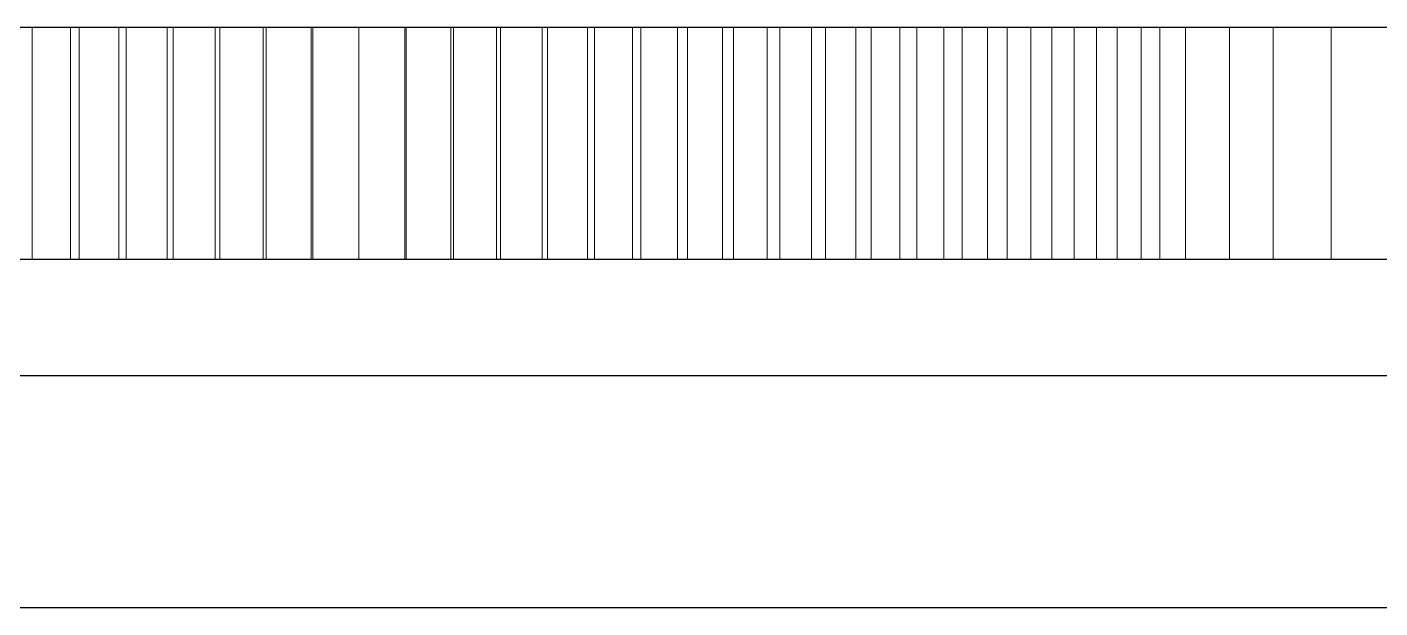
# Model space of a CAD drawing. Header units: millimetres. Extents: x 7 to 631, y -50 to 413.
# Drawn here: x 189.37 to 201.01, y 214 to 219 of the extents above; entities that cross this region are included whole.
import ezdxf

# ---------------------------------------------------------------- set-up
doc = ezdxf.new("R2010")
doc.units = ezdxf.units.MM
doc.linetypes.add('DASHED_STD', pattern=[3, 2, -1])
doc.layers.add('HIDDEN', color=7, linetype='DASHED_STD', lineweight=13)
doc.layers.add('VISIBLE', color=7, linetype='Continuous', lineweight=30)

msp = doc.modelspace()

# ---------------------------------------------------------------- linework, layer by layer
at = {"layer": 'HIDDEN'}
for points in [[(219, 219), (217.270025, 219), (212.16685, 219), (203.94637, 219), (193.020795, 219), (179.93798, 219), (165.353945, 219), (150, 219), (134.646055, 219), (120.06202, 219), (106.979205, 219), (96.05363, 219), (87.83315, 219), (82.729975, 219), (81, 219)], [(87, 219), (88.57954, 219), (93.23896, 219), (100.744615, 219), (110.72014, 219), (122.665325, 219), (135.98118, 219), (150, 219), (164.01882, 219), (177.334675, 219), (189.27986, 219), (199.255385, 219), (206.76104, 219), (211.42046, 219), (213, 219)], [(213, 219), (211.42046, 219), (206.76104, 219), (199.255385, 219), (189.27986, 219), (177.334675, 219), (164.01882, 219), (150, 219), (135.98118, 219), (122.665325, 219), (110.72014, 219), (100.744615, 219), (93.23896, 219), (88.57954, 219), (87, 219)], [(189.41652, 219), (189.383725, 219), (189.351285, 219), (189.319255, 219), (189.2877, 219), (189.25667, 219), (189.226225, 219), (189.196415, 219), (189.16729, 219), (189.13891, 219), (189.11132, 219), (189.08457, 219), (189.05871, 219), (189.03378, 219), (189.00983, 219)], [(189.32955, 219), (189.363225, 219), (189.39655, 219), (189.429455, 219), (189.46188, 219), (189.49377, 219), (189.52506, 219), (189.555695, 219), (189.58562, 219), (189.61477, 219), (189.643105, 219), (189.67056, 219), (189.697085, 219), (189.72264, 219), (189.74717, 219)], [(189.821975, 219), (189.7892, 219), (189.75679, 219), (189.724805, 219), (189.6933, 219), (189.662335, 219), (189.63196, 219), (189.60223, 219), (189.573205, 219), (189.544925, 219), (189.51745, 219), (189.490825, 219), (189.4651, 219), (189.440315, 219), (189.41652, 219)], [(189.41652, 219), (189.41652, 217)], [(189.74717, 219), (189.78083, 219), (189.81412, 219), (189.846985, 219), (189.87936, 219), (189.91119, 219), (189.942405, 219), (189.972955, 219), (190.002785, 219), (190.03183, 219), (190.060045, 219), (190.08737, 219), (190.11376, 219), (190.139165, 219), (190.163535, 219)], [(189.74717, 217), (189.74717, 219)], [(190.226175, 219), (190.193415, 219), (190.16104, 219), (190.129095, 219), (190.097645, 219), (190.066745, 219), (190.036445, 219), (190.0068, 219), (189.97787, 219), (189.9497, 219), (189.92234, 219), (189.89584, 219), (189.870255, 219), (189.845615, 219), (189.821975, 219)], [(189.821975, 219), (189.821975, 217)], [(190.163535, 219), (190.197175, 219), (190.230435, 219), (190.26326, 219), (190.29558, 219), (190.327345, 219), (190.358485, 219), (190.38895, 219), (190.41868, 219), (190.44762, 219), (190.475715, 219), (190.50291, 219), (190.52916, 219), (190.554415, 219), (190.578625, 219)], [(190.163535, 217), (190.163535, 219)], [(190.62908, 219), (190.59635, 219), (190.564005, 219), (190.53211, 219), (190.500715, 219), (190.469875, 219), (190.439655, 219), (190.4101, 219), (190.381265, 219), (190.3532, 219), (190.32596, 219), (190.29959, 219), (190.27414, 219), (190.249655, 219), (190.226175, 219)], [(190.226175, 219), (190.226175, 217)], [(190.578625, 219), (190.61224, 219), (190.64547, 219), (190.67825, 219), (190.710515, 219), (190.742215, 219), (190.77328, 219), (190.803655, 219), (190.833285, 219), (190.862115, 219), (190.89009, 219), (190.917155, 219), (190.943265, 219), (190.968365, 219), (190.99241, 219)], [(190.578625, 217), (190.578625, 219)], [(191.03068, 219), (190.997975, 219), (190.965665, 219), (190.933815, 219), (190.902475, 219), (190.87171, 219), (190.841565, 219), (190.812095, 219), (190.78336, 219), (190.75541, 219), (190.72829, 219), (190.70205, 219), (190.67674, 219), (190.6524, 219), (190.62908, 219)], [(190.62908, 219), (190.62908, 217)], [(190.99241, 219), (191.026, 219), (191.059195, 219), (191.09193, 219), (191.12414, 219), (191.15577, 219), (191.18676, 219), (191.217045, 219), (191.246575, 219), (191.27529, 219), (191.30314, 219), (191.330075, 219), (191.35604, 219), (191.380985, 219), (191.404865, 219)], [(190.99241, 217), (190.99241, 219)], [(191.430945, 219), (191.398265, 219), (191.365995, 219), (191.33419, 219), (191.302915, 219), (191.272215, 219), (191.24215, 219), (191.21277, 219), (191.18414, 219), (191.156295, 219), (191.1293, 219), (191.103195, 219), (191.078025, 219), (191.05384, 219), (191.03068, 219)], [(191.03068, 219), (191.03068, 217)], [(191.404865, 219), (191.438435, 219), (191.47159, 219), (191.50428, 219), (191.53643, 219), (191.56799, 219), (191.598895, 219), (191.62909, 219), (191.65852, 219), (191.68712, 219), (191.71485, 219), (191.741645, 219), (191.767465, 219), (191.792255, 219), (191.81597, 219)], [(191.404865, 217), (191.404865, 219)], [(191.82985, 219), (191.7972, 219), (191.76497, 219), (191.733215, 219), (191.701995, 219), (191.671365, 219), (191.641385, 219), (191.6121, 219), (191.58357, 219), (191.55584, 219), (191.528965, 219), (191.502995, 219), (191.47797, 219), (191.45394, 219), (191.430945, 219)], [(191.430945, 219), (191.430945, 217)], [(191.81597, 219), (191.84951, 219), (191.88263, 219), (191.915265, 219), (191.94736, 219), (191.978845, 219), (192.00967, 219), (192.03977, 219), (192.069095, 219), (192.097585, 219), (192.125185, 219), (192.151845, 219), (192.177515, 219), (192.202145, 219), (192.22569, 219)], [(191.81597, 217), (191.81597, 219)], [(192.22737, 219), (192.19475, 219), (192.16256, 219), (192.130855, 219), (192.0997, 219), (192.069145, 219), (192.039245, 219), (192.010055, 219), (191.98163, 219), (191.954015, 219), (191.92727, 219), (191.90143, 219), (191.876555, 219), (191.85268, 219), (191.82985, 219)], [(191.82985, 219), (191.82985, 217)], [(192.22569, 219), (192.259205, 219), (192.292285, 219), (192.32487, 219), (192.3569, 219), (192.388315, 219), (192.419055, 219), (192.44906, 219), (192.478275, 219), (192.506645, 219), (192.53412, 219), (192.56064, 219), (192.58616, 219), (192.610635, 219), (192.63401, 219)], [(192.22569, 217), (192.22569, 219)], [(192.62348, 219), (192.59089, 219), (192.558745, 219), (192.527095, 219), (192.496005, 219), (192.46552, 219), (192.43571, 219), (192.406615, 219), (192.378295, 219), (192.3508, 219), (192.32418, 219), (192.29848, 219), (192.27375, 219), (192.25003, 219), (192.22737, 219)], [(192.22737, 219), (192.22737, 217)], [(193.018155, 219), (192.9856, 219), (192.9535, 219), (192.921905, 219), (192.89088, 219), (192.860475, 219), (192.830745, 219), (192.80175, 219), (192.77354, 219), (192.746165, 219), (192.71967, 219), (192.69411, 219), (192.66953, 219), (192.64597, 219), (192.62348, 219)], [(192.62348, 219), (192.62348, 217)], [(192.63401, 219), (192.66749, 219), (192.70053, 219), (192.733065, 219), (192.76503, 219), (192.79637, 219), (192.827025, 219), (192.85693, 219), (192.88604, 219), (192.91429, 219), (192.941635, 219), (192.968015, 219), (192.993385, 219), (193.017695, 219), (193.0409, 219)], [(192.63401, 217), (192.63401, 219)], [(193.41137, 219), (193.37885, 219), (193.346795, 219), (193.31526, 219), (193.2843, 219), (193.253975, 219), (193.224335, 219), (193.19544, 219), (193.16734, 219), (193.140085, 219), (193.11372, 219), (193.088305, 219), (193.063875, 219), (193.040475, 219), (193.018155, 219)], [(193.018155, 219), (193.018155, 217)], [(193.0409, 219), (193.07435, 219), (193.107345, 219), (193.139825, 219), (193.171725, 219), (193.202985, 219), (193.23355, 219), (193.26336, 219), (193.29236, 219), (193.32049, 219), (193.3477, 219), (193.373935, 219), (193.399155, 219), (193.4233, 219), (193.446335, 219)], [(193.0409, 217), (193.0409, 219)], [(193.803105, 219), (193.770625, 219), (193.738615, 219), (193.707135, 219), (193.676245, 219), (193.646, 219), (193.616455, 219), (193.58766, 219), (193.55967, 219), (193.532535, 219), (193.50631, 219), (193.48103, 219), (193.456755, 219), (193.43352, 219), (193.41137, 219)], [(193.41137, 219), (193.41137, 217)], [(193.446335, 219), (193.47975, 219), (193.5127, 219), (193.54512, 219), (193.576955, 219), (193.60814, 219), (193.638615, 219), (193.66832, 219), (193.697205, 219), (193.725215, 219), (193.75229, 219), (193.778385, 219), (193.803445, 219), (193.82743, 219), (193.850285, 219)], [(193.446335, 217), (193.446335, 219)], [(194.19333, 219), (194.160885, 219), (194.12893, 219), (194.09751, 219), (194.066695, 219), (194.03653, 219), (194.007075, 219), (193.978385, 219), (193.950505, 219), (193.9235, 219), (193.897405, 219), (193.87227, 219), (193.84815, 219), (193.82508, 219), (193.803105, 219)], [(193.803105, 219), (193.803105, 217)], [(193.850285, 219), (193.883665, 219), (193.91657, 219), (193.948935, 219), (193.980695, 219), (194.0118, 219), (194.042185, 219), (194.07179, 219), (194.10056, 219), (194.128445, 219), (194.155385, 219), (194.181335, 219), (194.20624, 219), (194.230055, 219), (194.252735, 219)], [(193.850285, 217), (193.850285, 219)], [(194.58202, 219), (194.54962, 219), (194.51771, 219), (194.48636, 219), (194.45561, 219), (194.42553, 219), (194.39617, 219), (194.367585, 219), (194.339825, 219), (194.31294, 219), (194.286985, 219), (194.262, 219), (194.23803, 219), (194.21513, 219), (194.19333, 219)], [(194.19333, 219), (194.19333, 217)], [(194.252735, 219), (194.286075, 219), (194.31893, 219), (194.351235, 219), (194.382925, 219), (194.41395, 219), (194.44424, 219), (194.47374, 219), (194.502395, 219), (194.53015, 219), (194.556955, 219), (194.582755, 219), (194.607505, 219), (194.63115, 219), (194.65365, 219)], [(194.252735, 217), (194.252735, 219)], [(194.969155, 219), (194.936795, 219), (194.904945, 219), (194.87365, 219), (194.84298, 219), (194.812985, 219), (194.783725, 219), (194.755245, 219), (194.7276, 219), (194.700845, 219), (194.675025, 219), (194.650185, 219), (194.62638, 219), (194.60364, 219), (194.58202, 219)], [(194.58202, 219), (194.58202, 217)], [(194.65365, 219), (194.686955, 219), (194.719755, 219), (194.752, 219), (194.78362, 219), (194.814555, 219), (194.84475, 219), (194.874145, 219), (194.902685, 219), (194.930315, 219), (194.95698, 219), (194.98263, 219), (195.007215, 219), (195.03069, 219), (195.053015, 219)], [(194.65365, 217), (194.65365, 219)], [(195.354705, 219), (195.322395, 219), (195.290595, 219), (195.25937, 219), (195.228775, 219), (195.19887, 219), (195.169705, 219), (195.14133, 219), (195.11381, 219), (195.08718, 219), (195.0615, 219), (195.036815, 219), (195.013165, 219), (194.990595, 219), (194.969155, 219)], [(194.969155, 219), (194.969155, 217)], [(195.053015, 219), (195.086275, 219), (195.119025, 219), (195.151205, 219), (195.18275, 219), (195.2136, 219), (195.2437, 219), (195.272985, 219), (195.301405, 219), (195.3289, 219), (195.355425, 219), (195.380925, 219), (195.40535, 219), (195.428655, 219), (195.450795, 219)], [(195.053015, 217), (195.053015, 219)], [(195.73865, 219), (195.706385, 219), (195.674645, 219), (195.643485, 219), (195.61297, 219), (195.583155, 219), (195.554085, 219), (195.525825, 219), (195.498425, 219), (195.471925, 219), (195.44639, 219), (195.42185, 219), (195.398365, 219), (195.37597, 219), (195.354705, 219)], [(195.354705, 219), (195.354705, 217)], [(195.450795, 219), (195.48401, 219), (195.51671, 219), (195.548825, 219), (195.58029, 219), (195.611055, 219), (195.641055, 219), (195.67023, 219), (195.69853, 219), (195.725895, 219), (195.752275, 219), (195.77762, 219), (195.801885, 219), (195.825015, 219), (195.84697, 219)], [(195.450795, 217), (195.450795, 219)], [(196.12097, 219), (196.08875, 219), (196.057065, 219), (196.02598, 219), (195.995545, 219), (195.965815, 219), (195.93685, 219), (195.9087, 219), (195.88142, 219), (195.85506, 219), (195.829665, 219), (195.80528, 219), (195.781955, 219), (195.759735, 219), (195.73865, 219)], [(195.73865, 219), (195.73865, 217)], [(195.84697, 219), (195.880145, 219), (195.912785, 219), (195.94483, 219), (195.97622, 219), (196.006895, 219), (196.03679, 219), (196.065855, 219), (196.09403, 219), (196.121265, 219), (196.1475, 219), (196.17269, 219), (196.19679, 219), (196.219745, 219), (196.241515, 219)], [(195.84697, 217), (195.84697, 219)], [(196.50163, 219), (196.46946, 219), (196.437835, 219), (196.40682, 219), (196.376465, 219), (196.34683, 219), (196.31797, 219), (196.289935, 219), (196.26278, 219), (196.23655, 219), (196.2113, 219), (196.187075, 219), (196.163915, 219), (196.141865, 219), (196.12097, 219)], [(196.12097, 219), (196.12097, 217)], [(196.241515, 219), (196.27464, 219), (196.307225, 219), (196.3392, 219), (196.37051, 219), (196.401095, 219), (196.43089, 219), (196.45984, 219), (196.48789, 219), (196.514985, 219), (196.541075, 219), (196.56611, 219), (196.59004, 219), (196.61282, 219), (196.634405, 219)], [(196.241515, 217), (196.241515, 219)], [(196.88061, 219), (196.84849, 219), (196.81693, 219), (196.78599, 219), (196.75572, 219), (196.72618, 219), (196.69742, 219), (196.6695, 219), (196.64247, 219), (196.61638, 219), (196.591275, 219), (196.567205, 219), (196.544215, 219), (196.52234, 219), (196.50163, 219)], [(196.50163, 219), (196.50163, 217)], [(196.634405, 219), (196.66748, 219), (196.700005, 219), (196.73191, 219), (196.76314, 219), (196.79363, 219), (196.82332, 219), (196.852155, 219), (196.88008, 219), (196.90704, 219), (196.93298, 219), (196.957855, 219), (196.981615, 219), (197.004215, 219), (197.02561, 219)], [(196.634405, 217), (196.634405, 219)], [(197.25789, 219), (197.225825, 219), (197.194325, 219), (197.16346, 219), (197.133275, 219), (197.10383, 219), (197.07518, 219), (197.04738, 219), (197.020475, 219), (196.99452, 219), (196.969565, 219), (196.945655, 219), (196.92283, 219), (196.901135, 219), (196.88061, 219)], [(196.88061, 219), (196.88061, 217)], [(197.02561, 219), (197.05864, 219), (197.0911, 219), (197.122935, 219), (197.15408, 219), (197.184475, 219), (197.21406, 219), (197.242775, 219), (197.27057, 219), (197.29739, 219), (197.323185, 219), (197.3479, 219), (197.37149, 219), (197.39391, 219), (197.415115, 219)], [(197.02561, 217), (197.02561, 219)], [(197.63344, 219), (197.60143, 219), (197.569995, 219), (197.539205, 219), (197.509105, 219), (197.47976, 219), (197.45122, 219), (197.42354, 219), (197.396765, 219), (197.37095, 219), (197.346145, 219), (197.322395, 219), (197.29974, 219), (197.278225, 219), (197.25789, 219)], [(197.25789, 219), (197.25789, 217)], [(197.415115, 219), (197.44809, 219), (197.48049, 219), (197.51225, 219), (197.54331, 219), (197.573605, 219), (197.60308, 219), (197.63168, 219), (197.659345, 219), (197.686025, 219), (197.711665, 219), (197.73622, 219), (197.75964, 219), (197.781875, 219), (197.80289, 219)], [(197.415115, 217), (197.415115, 219)], [(198.007235, 219), (197.975285, 219), (197.94392, 219), (197.913205, 219), (197.883195, 219), (197.85395, 219), (197.82552, 219), (197.79796, 219), (197.771315, 219), (197.745645, 219), (197.72099, 219), (197.6974, 219), (197.67492, 219), (197.653585, 219), (197.63344, 219)], [(197.63344, 219), (197.63344, 217)], [(197.80289, 219), (197.83581, 219), (197.868145, 219), (197.89983, 219), (197.9308, 219), (197.960995, 219), (197.990365, 219), (198.01884, 219), (198.046375, 219), (198.07291, 219), (198.0984, 219), (198.12279, 219), (198.146035, 219), (198.16809, 219), (198.18891, 219)], [(197.80289, 217), (197.80289, 219)], [(198.37926, 219), (198.347365, 219), (198.31607, 219), (198.285435, 219), (198.255515, 219), (198.22637, 219), (198.198055, 219), (198.170615, 219), (198.144105, 219), (198.11858, 219), (198.09408, 219), (198.07065, 219), (198.04834, 219), (198.02719, 219), (198.007235, 219)], [(198.007235, 219), (198.007235, 217)], [(198.18891, 219), (198.221775, 219), (198.25404, 219), (198.285645, 219), (198.31653, 219), (198.346625, 219), (198.37588, 219), (198.404235, 219), (198.431635, 219), (198.45803, 219), (198.48336, 219), (198.507585, 219), (198.530655, 219), (198.552525, 219), (198.573145, 219)], [(198.18891, 217), (198.18891, 219)], [(198.74948, 219), (198.717645, 219), (198.686425, 219), (198.65587, 219), (198.626045, 219), (198.597005, 219), (198.5688, 219), (198.541485, 219), (198.51511, 219), (198.48973, 219), (198.465385, 219), (198.44212, 219), (198.419985, 219), (198.39902, 219), (198.37926, 219)], [(198.37926, 219), (198.37926, 217)], [(198.573145, 219), (198.605955, 219), (198.638155, 219), (198.66968, 219), (198.70047, 219), (198.730465, 219), (198.759605, 219), (198.787835, 219), (198.815105, 219), (198.84135, 219), (198.866525, 219), (198.890585, 219), (198.913475, 219), (198.935155, 219), (198.955585, 219)], [(198.573145, 217), (198.573145, 219)], [(199.11788, 219), (199.086105, 219), (199.054955, 219), (199.024485, 219), (198.994755, 219), (198.96582, 219), (198.93773, 219), (198.91054, 219), (198.884305, 219), (198.85907, 219), (198.83488, 219), (198.811785, 219), (198.789825, 219), (198.769045, 219), (198.74948, 219)], [(198.74948, 219), (198.74948, 217)], [(198.955585, 219), (198.988335, 219), (199.02046, 219), (199.051905, 219), (199.0826, 219), (199.112495, 219), (199.14152, 219), (199.169625, 219), (199.19675, 219), (199.22285, 219), (199.247865, 219), (199.271755, 219), (199.29447, 219), (199.31596, 219), (199.33619, 219)], [(198.955585, 217), (198.955585, 219)], [(200.590705, 219), (200.57726, 219), (200.53739, 219), (200.472425, 219), (200.384555, 219), (200.276725, 219), (200.152565, 219), (200.01625, 219), (199.87235, 219), (199.72571, 219), (199.58125, 219), (199.44383, 219), (199.318065, 219), (199.208185, 219), (199.11788, 219)], [(199.11788, 219), (199.11788, 217)], [(199.33619, 219), (199.36888, 219), (199.400935, 219), (199.432295, 219), (199.4629, 219), (199.492685, 219), (199.52159, 219), (199.54957, 219), (199.576555, 219), (199.602505, 219), (199.627365, 219), (199.65108, 219), (199.673615, 219), (199.694915, 219), (199.714945, 219)], [(199.33619, 217), (199.33619, 219)], [(199.714945, 219), (199.74757, 219), (199.779555, 219), (199.81083, 219), (199.841335, 219), (199.87101, 219), (199.8998, 219), (199.927645, 219), (199.954495, 219), (199.98029, 219), (200.00499, 219), (200.028535, 219), (200.050885, 219), (200.071995, 219), (200.09182, 219)], [(199.714945, 217), (199.714945, 219)], [(200.09182, 217), (200.09182, 219)], [(200.09182, 219), (200.153395, 219), (200.212375, 219), (200.26834, 219), (200.32088, 219), (200.369625, 219), (200.414225, 219), (200.454365, 219), (200.48975, 219), (200.520135, 219), (200.545295, 219), (200.565055, 219), (200.57927, 219), (200.58784, 219), (200.590705, 219)], [(200.590705, 217), (200.590705, 219)], [(81, 217), (82.729975, 217), (87.83315, 217), (96.05363, 217), (106.979205, 217), (120.06202, 217), (134.646055, 217), (150, 217), (165.353945, 217), (179.93798, 217), (193.020795, 217), (203.94637, 217), (212.16685, 217), (217.270025, 217), (219, 217)], [(87, 217), (88.57954, 217), (93.23896, 217), (100.744615, 217), (110.72014, 217), (122.665325, 217), (135.98118, 217), (150, 217), (164.01882, 217), (177.334675, 217), (189.27986, 217), (199.255385, 217), (206.76104, 217), (211.42046, 217), (213, 217)], [(213, 217), (211.42046, 217), (206.76104, 217), (199.255385, 217), (189.27986, 217), (177.334675, 217), (164.01882, 217), (150, 217), (135.98118, 217), (122.665325, 217), (110.72014, 217), (100.744615, 217), (93.23896, 217), (88.57954, 217), (87, 217)], [(189.00983, 217), (189.03378, 217), (189.05871, 217), (189.08457, 217), (189.11132, 217), (189.13891, 217), (189.16729, 217), (189.196415, 217), (189.226225, 217), (189.25667, 217), (189.2877, 217), (189.319255, 217), (189.351285, 217), (189.383725, 217), (189.41652, 217)], [(189.74717, 217), (189.72264, 217), (189.697085, 217), (189.67056, 217), (189.643105, 217), (189.61477, 217), (189.58562, 217), (189.555695, 217), (189.52506, 217), (189.49377, 217), (189.46188, 217), (189.429455, 217), (189.39655, 217), (189.363225, 217), (189.32955, 217)], [(189.41652, 217), (189.440315, 217), (189.4651, 217), (189.490825, 217), (189.51745, 217), (189.544925, 217), (189.573205, 217), (189.60223, 217), (189.63196, 217), (189.662335, 217), (189.6933, 217), (189.724805, 217), (189.75679, 217), (189.7892, 217), (189.821975, 217)], [(190.163535, 217), (190.139165, 217), (190.11376, 217), (190.08737, 217), (190.060045, 217), (190.03183, 217), (190.002785, 217), (189.972955, 217), (189.942405, 217), (189.91119, 217), (189.87936, 217), (189.846985, 217), (189.81412, 217), (189.78083, 217), (189.74717, 217)], [(189.821975, 217), (189.845615, 217), (189.870255, 217), (189.89584, 217), (189.92234, 217), (189.9497, 217), (189.97787, 217), (190.0068, 217), (190.036445, 217), (190.066745, 217), (190.097645, 217), (190.129095, 217), (190.16104, 217), (190.193415, 217), (190.226175, 217)], [(190.578625, 217), (190.554415, 217), (190.52916, 217), (190.50291, 217), (190.475715, 217), (190.44762, 217), (190.41868, 217), (190.38895, 217), (190.358485, 217), (190.327345, 217), (190.29558, 217), (190.26326, 217), (190.230435, 217), (190.197175, 217), (190.163535, 217)], [(190.226175, 217), (190.249655, 217), (190.27414, 217), (190.29959, 217), (190.32596, 217), (190.3532, 217), (190.381265, 217), (190.4101, 217), (190.439655, 217), (190.469875, 217), (190.500715, 217), (190.53211, 217), (190.564005, 217), (190.59635, 217), (190.62908, 217)], [(190.99241, 217), (190.968365, 217), (190.943265, 217), (190.917155, 217), (190.89009, 217), (190.862115, 217), (190.833285, 217), (190.803655, 217), (190.77328, 217), (190.742215, 217), (190.710515, 217), (190.67825, 217), (190.64547, 217), (190.61224, 217), (190.578625, 217)], [(190.62908, 217), (190.6524, 217), (190.67674, 217), (190.70205, 217), (190.72829, 217), (190.75541, 217), (190.78336, 217), (190.812095, 217), (190.841565, 217), (190.87171, 217), (190.902475, 217), (190.933815, 217), (190.965665, 217), (190.997975, 217), (191.03068, 217)], [(191.404865, 217), (191.380985, 217), (191.35604, 217), (191.330075, 217), (191.30314, 217), (191.27529, 217), (191.246575, 217), (191.217045, 217), (191.18676, 217), (191.15577, 217), (191.12414, 217), (191.09193, 217), (191.059195, 217), (191.026, 217), (190.99241, 217)], [(191.03068, 217), (191.05384, 217), (191.078025, 217), (191.103195, 217), (191.1293, 217), (191.156295, 217), (191.18414, 217), (191.21277, 217), (191.24215, 217), (191.272215, 217), (191.302915, 217), (191.33419, 217), (191.365995, 217), (191.398265, 217), (191.430945, 217)], [(191.81597, 217), (191.792255, 217), (191.767465, 217), (191.741645, 217), (191.71485, 217), (191.68712, 217), (191.65852, 217), (191.62909, 217), (191.598895, 217), (191.56799, 217), (191.53643, 217), (191.50428, 217), (191.47159, 217), (191.438435, 217), (191.404865, 217)], [(191.430945, 217), (191.45394, 217), (191.47797, 217), (191.502995, 217), (191.528965, 217), (191.55584, 217), (191.58357, 217), (191.6121, 217), (191.641385, 217), (191.671365, 217), (191.701995, 217), (191.733215, 217), (191.76497, 217), (191.7972, 217), (191.82985, 217)], [(192.22569, 217), (192.202145, 217), (192.177515, 217), (192.151845, 217), (192.125185, 217), (192.097585, 217), (192.069095, 217), (192.03977, 217), (192.00967, 217), (191.978845, 217), (191.94736, 217), (191.915265, 217), (191.88263, 217), (191.84951, 217), (191.81597, 217)], [(191.82985, 217), (191.85268, 217), (191.876555, 217), (191.90143, 217), (191.92727, 217), (191.954015, 217), (191.98163, 217), (192.010055, 217), (192.039245, 217), (192.069145, 217), (192.0997, 217), (192.130855, 217), (192.16256, 217), (192.19475, 217), (192.22737, 217)], [(192.63401, 217), (192.610635, 217), (192.58616, 217), (192.56064, 217), (192.53412, 217), (192.506645, 217), (192.478275, 217), (192.44906, 217), (192.419055, 217), (192.388315, 217), (192.3569, 217), (192.32487, 217), (192.292285, 217), (192.259205, 217), (192.22569, 217)], [(192.22737, 217), (192.25003, 217), (192.27375, 217), (192.29848, 217), (192.32418, 217), (192.3508, 217), (192.378295, 217), (192.406615, 217), (192.43571, 217), (192.46552, 217), (192.496005, 217), (192.527095, 217), (192.558745, 217), (192.59089, 217), (192.62348, 217)], [(192.62348, 217), (192.64597, 217), (192.66953, 217), (192.69411, 217), (192.71967, 217), (192.746165, 217), (192.77354, 217), (192.80175, 217), (192.830745, 217), (192.860475, 217), (192.89088, 217), (192.921905, 217), (192.9535, 217), (192.9856, 217), (193.018155, 217)], [(193.0409, 217), (193.017695, 217), (192.993385, 217), (192.968015, 217), (192.941635, 217), (192.91429, 217), (192.88604, 217), (192.85693, 217), (192.827025, 217), (192.79637, 217), (192.76503, 217), (192.733065, 217), (192.70053, 217), (192.66749, 217), (192.63401, 217)], [(193.018155, 217), (193.040475, 217), (193.063875, 217), (193.088305, 217), (193.11372, 217), (193.140085, 217), (193.16734, 217), (193.19544, 217), (193.224335, 217), (193.253975, 217), (193.2843, 217), (193.31526, 217), (193.346795, 217), (193.37885, 217), (193.41137, 217)], [(193.446335, 217), (193.4233, 217), (193.399155, 217), (193.373935, 217), (193.3477, 217), (193.32049, 217), (193.29236, 217), (193.26336, 217), (193.23355, 217), (193.202985, 217), (193.171725, 217), (193.139825, 217), (193.107345, 217), (193.07435, 217), (193.0409, 217)], [(193.41137, 217), (193.43352, 217), (193.456755, 217), (193.48103, 217), (193.50631, 217), (193.532535, 217), (193.55967, 217), (193.58766, 217), (193.616455, 217), (193.646, 217), (193.676245, 217), (193.707135, 217), (193.738615, 217), (193.770625, 217), (193.803105, 217)], [(193.850285, 217), (193.82743, 217), (193.803445, 217), (193.778385, 217), (193.75229, 217), (193.725215, 217), (193.697205, 217), (193.66832, 217), (193.638615, 217), (193.60814, 217), (193.576955, 217), (193.54512, 217), (193.5127, 217), (193.47975, 217), (193.446335, 217)], [(193.803105, 217), (193.82508, 217), (193.84815, 217), (193.87227, 217), (193.897405, 217), (193.9235, 217), (193.950505, 217), (193.978385, 217), (194.007075, 217), (194.03653, 217), (194.066695, 217), (194.09751, 217), (194.12893, 217), (194.160885, 217), (194.19333, 217)], [(194.252735, 217), (194.230055, 217), (194.20624, 217), (194.181335, 217), (194.155385, 217), (194.128445, 217), (194.10056, 217), (194.07179, 217), (194.042185, 217), (194.0118, 217), (193.980695, 217), (193.948935, 217), (193.91657, 217), (193.883665, 217), (193.850285, 217)], [(194.19333, 217), (194.21513, 217), (194.23803, 217), (194.262, 217), (194.286985, 217), (194.31294, 217), (194.339825, 217), (194.367585, 217), (194.39617, 217), (194.42553, 217), (194.45561, 217), (194.48636, 217), (194.51771, 217), (194.54962, 217), (194.58202, 217)], [(194.65365, 217), (194.63115, 217), (194.607505, 217), (194.582755, 217), (194.556955, 217), (194.53015, 217), (194.502395, 217), (194.47374, 217), (194.44424, 217), (194.41395, 217), (194.382925, 217), (194.351235, 217), (194.31893, 217), (194.286075, 217), (194.252735, 217)], [(194.58202, 217), (194.60364, 217), (194.62638, 217), (194.650185, 217), (194.675025, 217), (194.700845, 217), (194.7276, 217), (194.755245, 217), (194.783725, 217), (194.812985, 217), (194.84298, 217), (194.87365, 217), (194.904945, 217), (194.936795, 217), (194.969155, 217)], [(195.053015, 217), (195.03069, 217), (195.007215, 217), (194.98263, 217), (194.95698, 217), (194.930315, 217), (194.902685, 217), (194.874145, 217), (194.84475, 217), (194.814555, 217), (194.78362, 217), (194.752, 217), (194.719755, 217), (194.686955, 217), (194.65365, 217)], [(194.969155, 217), (194.990595, 217), (195.013165, 217), (195.036815, 217), (195.0615, 217), (195.08718, 217), (195.11381, 217), (195.14133, 217), (195.169705, 217), (195.19887, 217), (195.228775, 217), (195.25937, 217), (195.290595, 217), (195.322395, 217), (195.354705, 217)], [(195.450795, 217), (195.428655, 217), (195.40535, 217), (195.380925, 217), (195.355425, 217), (195.3289, 217), (195.301405, 217), (195.272985, 217), (195.2437, 217), (195.2136, 217), (195.18275, 217), (195.151205, 217), (195.119025, 217), (195.086275, 217), (195.053015, 217)], [(195.354705, 217), (195.37597, 217), (195.398365, 217), (195.42185, 217), (195.44639, 217), (195.471925, 217), (195.498425, 217), (195.525825, 217), (195.554085, 217), (195.583155, 217), (195.61297, 217), (195.643485, 217), (195.674645, 217), (195.706385, 217), (195.73865, 217)], [(195.84697, 217), (195.825015, 217), (195.801885, 217), (195.77762, 217), (195.752275, 217), (195.725895, 217), (195.69853, 217), (195.67023, 217), (195.641055, 217), (195.611055, 217), (195.58029, 217), (195.548825, 217), (195.51671, 217), (195.48401, 217), (195.450795, 217)], [(195.73865, 217), (195.759735, 217), (195.781955, 217), (195.80528, 217), (195.829665, 217), (195.85506, 217), (195.88142, 217), (195.9087, 217), (195.93685, 217), (195.965815, 217), (195.995545, 217), (196.02598, 217), (196.057065, 217), (196.08875, 217), (196.12097, 217)], [(196.241515, 217), (196.219745, 217), (196.19679, 217), (196.17269, 217), (196.1475, 217), (196.121265, 217), (196.09403, 217), (196.065855, 217), (196.03679, 217), (196.006895, 217), (195.97622, 217), (195.94483, 217), (195.912785, 217), (195.880145, 217), (195.84697, 217)], [(196.12097, 217), (196.141865, 217), (196.163915, 217), (196.187075, 217), (196.2113, 217), (196.23655, 217), (196.26278, 217), (196.289935, 217), (196.31797, 217), (196.34683, 217), (196.376465, 217), (196.40682, 217), (196.437835, 217), (196.46946, 217), (196.50163, 217)], [(196.634405, 217), (196.61282, 217), (196.59004, 217), (196.56611, 217), (196.541075, 217), (196.514985, 217), (196.48789, 217), (196.45984, 217), (196.43089, 217), (196.401095, 217), (196.37051, 217), (196.3392, 217), (196.307225, 217), (196.27464, 217), (196.241515, 217)], [(196.50163, 217), (196.52234, 217), (196.544215, 217), (196.567205, 217), (196.591275, 217), (196.61638, 217), (196.64247, 217), (196.6695, 217), (196.69742, 217), (196.72618, 217), (196.75572, 217), (196.78599, 217), (196.81693, 217), (196.84849, 217), (196.88061, 217)], [(197.02561, 217), (197.004215, 217), (196.981615, 217), (196.957855, 217), (196.93298, 217), (196.90704, 217), (196.88008, 217), (196.852155, 217), (196.82332, 217), (196.79363, 217), (196.76314, 217), (196.73191, 217), (196.700005, 217), (196.66748, 217), (196.634405, 217)], [(196.88061, 217), (196.901135, 217), (196.92283, 217), (196.945655, 217), (196.969565, 217), (196.99452, 217), (197.020475, 217), (197.04738, 217), (197.07518, 217), (197.10383, 217), (197.133275, 217), (197.16346, 217), (197.194325, 217), (197.225825, 217), (197.25789, 217)], [(197.415115, 217), (197.39391, 217), (197.37149, 217), (197.3479, 217), (197.323185, 217), (197.29739, 217), (197.27057, 217), (197.242775, 217), (197.21406, 217), (197.184475, 217), (197.15408, 217), (197.122935, 217), (197.0911, 217), (197.05864, 217), (197.02561, 217)], [(197.25789, 217), (197.278225, 217), (197.29974, 217), (197.322395, 217), (197.346145, 217), (197.37095, 217), (197.396765, 217), (197.42354, 217), (197.45122, 217), (197.47976, 217), (197.509105, 217), (197.539205, 217), (197.569995, 217), (197.60143, 217), (197.63344, 217)], [(197.80289, 217), (197.781875, 217), (197.75964, 217), (197.73622, 217), (197.711665, 217), (197.686025, 217), (197.659345, 217), (197.63168, 217), (197.60308, 217), (197.573605, 217), (197.54331, 217), (197.51225, 217), (197.48049, 217), (197.44809, 217), (197.415115, 217)], [(197.63344, 217), (197.653585, 217), (197.67492, 217), (197.6974, 217), (197.72099, 217), (197.745645, 217), (197.771315, 217), (197.79796, 217), (197.82552, 217), (197.85395, 217), (197.883195, 217), (197.913205, 217), (197.94392, 217), (197.975285, 217), (198.007235, 217)], [(198.18891, 217), (198.16809, 217), (198.146035, 217), (198.12279, 217), (198.0984, 217), (198.07291, 217), (198.046375, 217), (198.01884, 217), (197.990365, 217), (197.960995, 217), (197.9308, 217), (197.89983, 217), (197.868145, 217), (197.83581, 217), (197.80289, 217)], [(198.007235, 217), (198.02719, 217), (198.04834, 217), (198.07065, 217), (198.09408, 217), (198.11858, 217), (198.144105, 217), (198.170615, 217), (198.198055, 217), (198.22637, 217), (198.255515, 217), (198.285435, 217), (198.31607, 217), (198.347365, 217), (198.37926, 217)], [(198.573145, 217), (198.552525, 217), (198.530655, 217), (198.507585, 217), (198.48336, 217), (198.45803, 217), (198.431635, 217), (198.404235, 217), (198.37588, 217), (198.346625, 217), (198.31653, 217), (198.285645, 217), (198.25404, 217), (198.221775, 217), (198.18891, 217)], [(198.37926, 217), (198.39902, 217), (198.419985, 217), (198.44212, 217), (198.465385, 217), (198.48973, 217), (198.51511, 217), (198.541485, 217), (198.5688, 217), (198.597005, 217), (198.626045, 217), (198.65587, 217), (198.686425, 217), (198.717645, 217), (198.74948, 217)], [(198.955585, 217), (198.935155, 217), (198.913475, 217), (198.890585, 217), (198.866525, 217), (198.84135, 217), (198.815105, 217), (198.787835, 217), (198.759605, 217), (198.730465, 217), (198.70047, 217), (198.66968, 217), (198.638155, 217), (198.605955, 217), (198.573145, 217)], [(198.74948, 217), (198.769045, 217), (198.789825, 217), (198.811785, 217), (198.83488, 217), (198.85907, 217), (198.884305, 217), (198.91054, 217), (198.93773, 217), (198.96582, 217), (198.994755, 217), (199.024485, 217), (199.054955, 217), (199.086105, 217), (199.11788, 217)], [(199.33619, 217), (199.31596, 217), (199.29447, 217), (199.271755, 217), (199.247865, 217), (199.22285, 217), (199.19675, 217), (199.169625, 217), (199.14152, 217), (199.112495, 217), (199.0826, 217), (199.051905, 217), (199.02046, 217), (198.988335, 217), (198.955585, 217)], [(199.11788, 217), (199.208185, 217), (199.318065, 217), (199.44383, 217), (199.58125, 217), (199.72571, 217), (199.87235, 217), (200.01625, 217), (200.152565, 217), (200.276725, 217), (200.384555, 217), (200.472425, 217), (200.53739, 217), (200.57726, 217), (200.590705, 217)], [(199.714945, 217), (199.694915, 217), (199.673615, 217), (199.65108, 217), (199.627365, 217), (199.602505, 217), (199.576555, 217), (199.54957, 217), (199.52159, 217), (199.492685, 217), (199.4629, 217), (199.432295, 217), (199.400935, 217), (199.36888, 217), (199.33619, 217)], [(200.09182, 217), (200.071995, 217), (200.050885, 217), (200.028535, 217), (200.00499, 217), (199.98029, 217), (199.954495, 217), (199.927645, 217), (199.8998, 217), (199.87101, 217), (199.841335, 217), (199.81083, 217), (199.779555, 217), (199.74757, 217), (199.714945, 217)], [(200.590705, 217), (200.58784, 217), (200.57927, 217), (200.565055, 217), (200.545295, 217), (200.520135, 217), (200.48975, 217), (200.454365, 217), (200.414225, 217), (200.369625, 217), (200.32088, 217), (200.26834, 217), (200.212375, 217), (200.153395, 217), (200.09182, 217)], [(87, 216), (88.57954, 216), (93.23896, 216), (100.744615, 216), (110.72014, 216), (122.665325, 216), (135.98118, 216), (150, 216), (164.01882, 216), (177.334675, 216), (189.27986, 216), (199.255385, 216), (206.76104, 216), (211.42046, 216), (213, 216)], [(213, 216), (211.42046, 216), (206.76104, 216), (199.255385, 216), (189.27986, 216), (177.334675, 216), (164.01882, 216), (150, 216), (135.98118, 216), (122.665325, 216), (110.72014, 216), (100.744615, 216), (93.23896, 216), (88.57954, 216), (87, 216)], [(220, 216), (219.82378, 216), (219.29601, 216), (218.419345, 216), (217.1982, 216), (215.638725, 216), (213.74877, 216), (211.53785, 216), (209.017095, 216), (206.1992, 216), (203.09835, 216), (199.73016, 216), (196.111585, 216), (192.26085, 216), (188.197335, 216)], [(80, 214), (81.755045, 214), (86.93218, 214), (95.271795, 214), (106.355715, 214), (119.62814, 214), (134.423535, 214), (150, 214), (165.576465, 214), (180.37186, 214), (193.644285, 214), (204.728205, 214), (213.06782, 214), (218.244955, 214), (220, 214)], [(87, 214), (88.57954, 214), (93.23896, 214), (100.744615, 214), (110.72014, 214), (122.665325, 214), (135.98118, 214), (150, 214), (164.01882, 214), (177.334675, 214), (189.27986, 214), (199.255385, 214), (206.76104, 214), (211.42046, 214), (213, 214)], [(213, 214), (211.42046, 214), (206.76104, 214), (199.255385, 214), (189.27986, 214), (177.334675, 214), (164.01882, 214), (150, 214), (135.98118, 214), (122.665325, 214), (110.72014, 214), (100.744615, 214), (93.23896, 214), (88.57954, 214), (87, 214)]]:
    msp.add_lwpolyline(points, dxfattribs=at)
at = {"layer": 'VISIBLE'}
for points in [[(188.197335, 219), (192.13903, 219), (195.872585, 219), (199.37956, 219), (202.642625, 219), (205.64567, 219), (208.37386, 219), (210.813715, 219), (212.95319, 219), (214.781715, 219), (216.290255, 219), (217.471365, 219), (218.319205, 219), (218.82959, 219), (219, 219)], [(219, 217), (218.82959, 217), (218.319205, 217), (217.471365, 217), (216.290255, 217), (214.781715, 217), (212.95319, 217), (210.813715, 217), (208.37386, 217), (205.64567, 217), (202.642625, 217), (199.37956, 217), (195.872585, 217), (192.13903, 217), (188.197335, 217)], [(188.197335, 216), (192.26085, 216), (196.111585, 216), (199.73016, 216), (203.09835, 216), (206.1992, 216), (209.017095, 216), (211.53785, 216), (213.74877, 216), (215.638725, 216), (217.1982, 216), (218.419345, 216), (219.29601, 216), (219.82378, 216), (220, 216)], [(220, 214), (218.244955, 214), (213.06782, 214), (204.728205, 214), (193.644285, 214), (180.37186, 214), (165.576465, 214), (150, 214), (134.423535, 214), (119.62814, 214), (106.355715, 214), (95.271795, 214), (86.93218, 214), (81.755045, 214), (80, 214)]]:
    msp.add_lwpolyline(points, dxfattribs=at)

doc.saveas('drawing.dxf')
